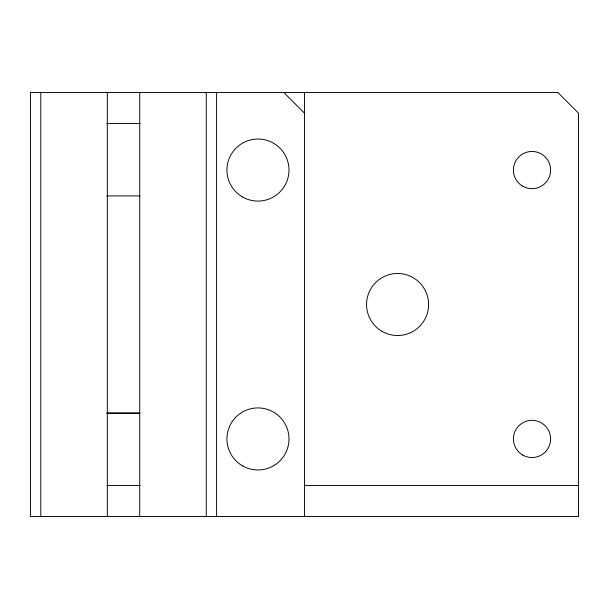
<?xml version="1.0" encoding="UTF-8"?>
<svg xmlns="http://www.w3.org/2000/svg" width="609" height="609" viewBox="0 0 609 609"><rect width="100%" height="100%" fill="white"/><g stroke="black" fill="none" stroke-linecap="round" stroke-linejoin="round"><path stroke-width="0.91" d="M106.735 123.52L140.116 123.52M106.735 195.915L140.116 195.915M106.735 413.085L139.438 413.085M106.925 413.191L140.116 413.191M106.925 485.48L140.116 485.48M304.5 485.48L578.55 485.48M283.817 92.499L304.5 113.183M304.5 92.499L304.5 516.501M216.598 92.499L216.598 516.501M206.253 92.499L206.253 516.501M139.72 92.499L139.72 516.501M107.329 92.499L107.329 516.501M40.788 92.499L40.788 516.501M557.867 92.499L30.45 92.499L30.45 516.501L578.55 516.501L578.55 113.183L557.867 92.499M242.451 196.928A31.021 31.021 0 0 0 288.986 170.063A31.021 31.021 0 0 0 242.451 143.191A31.021 31.021 0 0 0 242.451 196.928M242.451 465.809A31.021 31.021 0 0 0 288.986 438.937A31.021 31.021 0 0 0 242.451 412.072A31.021 31.021 0 0 0 242.451 465.809M382.064 331.365A31.021 31.021 0 0 0 428.599 304.5A31.021 31.021 0 0 0 382.064 277.635A31.021 31.021 0 0 0 382.064 331.365M522.705 455.06A18.613 18.613 0 0 0 550.627 438.937A18.613 18.613 0 0 0 522.705 422.821A18.613 18.613 0 0 0 522.705 455.06M522.705 186.179A18.613 18.613 0 0 0 550.627 170.063A18.613 18.613 0 0 0 522.705 153.94A18.613 18.613 0 0 0 522.705 186.179"/></g></svg>
